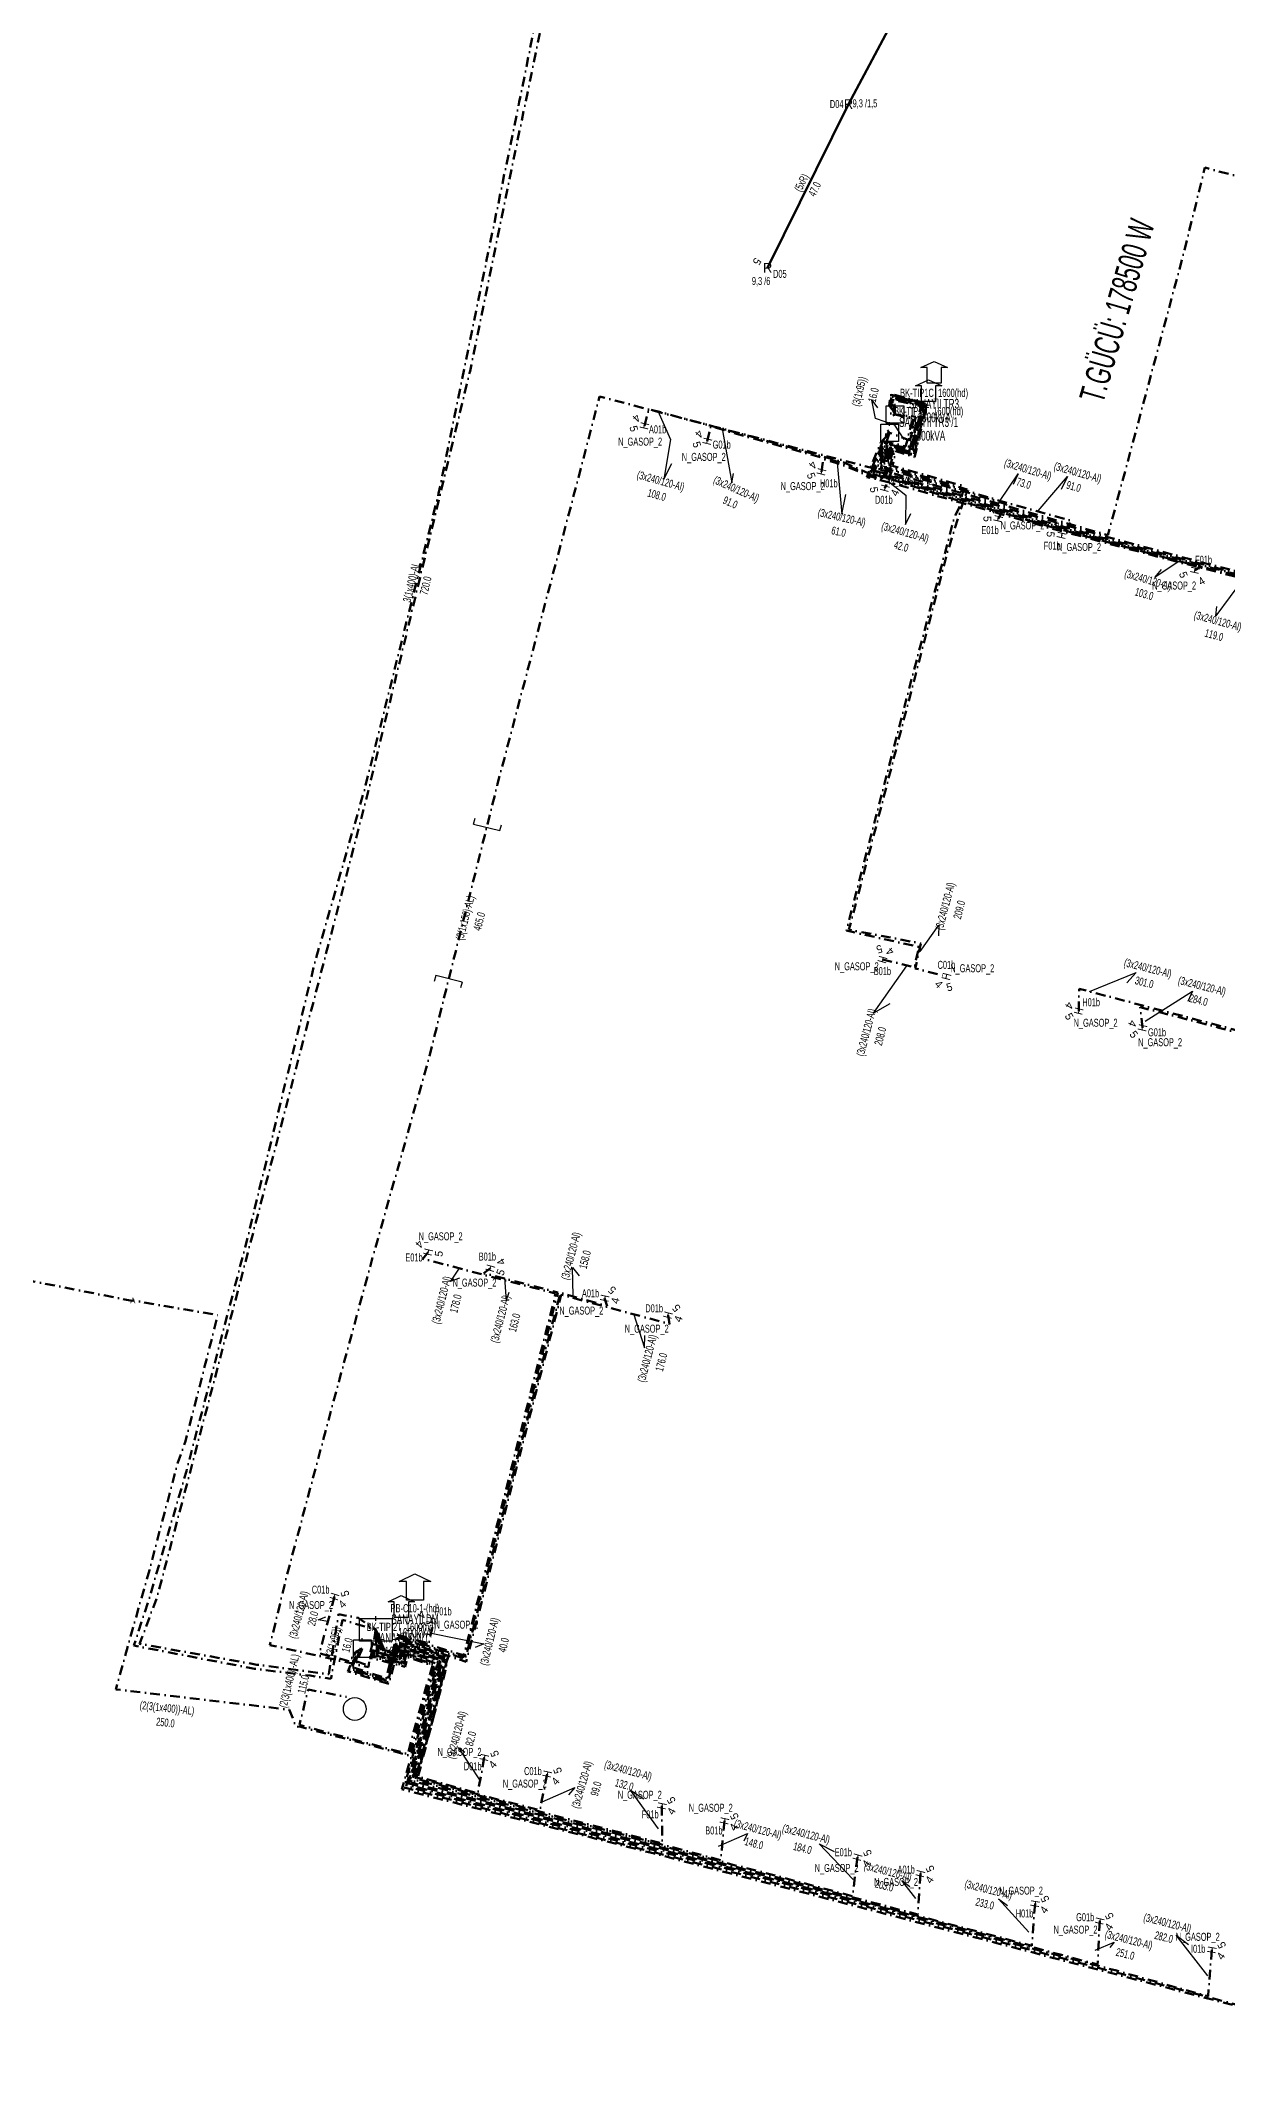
# Model space of a CAD drawing. Header units: millimetres. Extents: x 415467 to 419266, y 4041401 to 4045614.
# Drawn here: x 418092 to 418396, y 4044010 to 4044533 of the extents above; entities that cross this region are included whole.
import ezdxf
from ezdxf.enums import TextEntityAlignment as Align

# ---------------------------------------------------------------- set-up
doc = ezdxf.new("R2010")
doc.units = ezdxf.units.MM
doc.linetypes.add('DASHDOT', pattern=[5, 2.5, -1.25, 0, -1.25])
for name, color, linetype, lineweight in [('DIREK_AG_MEVCUT', 120, 'Continuous', 25), ('DIREK_BOX_MEVCUT', 5, 'Continuous', 25), ('HAT_ABH_YERALTI_YENI', 6, 'DASHDOT', 80), ('HAT_AG_HAVAI_MEVCUT', 126, 'Continuous', 50), ('HAT_BOX_YERALTI_MEVCUT', 192, 'DASHDOT', 50), ('HAT_OG_YERALTI_MEVCUT', 48, 'DASHDOT', 70), ('KULLANICI', 1, 'Continuous', 25), ('NODE_OG_MEVCUT', 5, 'Continuous', 25), ('TRAFO_MEVCUT', 5, 'Continuous', 30)]:
    doc.layers.add(name, color=color, linetype=linetype, lineweight=lineweight)
doc.layers.add('NIA_OG', color=6, linetype='Continuous')
doc.styles.add('Direk', font='B_CAD')
doc.styles.get("Standard").update_dxf_attribs({"font": 'Arial'})

# ---------------------------------------------------------------- blocks, each defined once
blk = doc.blocks.new('OG_NIA', base_point=(-43.6726, 128.9236))
at = {"layer": 'NIA_OG'}
for p, q in [((-43.672618, 132.403582), (-45.232618, 132.403582)), ((-43.672618, 125.443582), (-43.672618, 132.403582)), ((-43.672618, 125.443582), (-45.232618, 125.443582))]:
    blk.add_line(p, q, dxfattribs=at)
blk = doc.blocks.new('MEV_BINA_KARE')
at = {"layer": 'TRAFO_MEVCUT', "linetype": 'Continuous'}
for p, q in [((-2.25, -2.25), (-2.25, 2.25)), ((-2.25, 2.25), (2.25, 2.25)), ((0, 1.8), (0, 2.7)), ((2.25, 2.25), (2.25, -2.25)), ((2.25, -2.25), (-2.25, -2.25))]:
    blk.add_line(p, q, dxfattribs=at)
blk = doc.blocks.new('MEV_BETKOSK')
at = {"layer": 'TRAFO_MEVCUT', "linetype": 'Continuous'}
for p, q in [((-3.4, 2), (0, 3.6)), ((-1.8, 2), (-3.4, 2)), ((-1.8, -2), (-1.8, 2)), ((0, 3.6), (3.4, 2)), ((3.4, 2), (1.8, 2)), ((1.8, 2), (1.8, -2)), ((1.8, -2), (-1.8, -2))]:
    blk.add_line(p, q, dxfattribs=at)

msp = doc.modelspace()

# ---------------------------------------------------------------- linework, layer by layer
at = {"layer": 'HAT_ABH_YERALTI_YENI', "flags": 128}
for points in [[(417825.433, 4044772.327), (417828.50571, 4044766.6066), (417839.027713, 4044768.384967), (417860.466912, 4044772.633287), (417892.114301, 4044776.779928), (417915.233069, 4044778.854689), (417935.073067, 4044779.542279), (417958.379073, 4044771.985908), (417974.171851, 4044767.6418), (418009.911368, 4044757.422266), (418040.637593, 4044745.270093), (418067.598544, 4044726.871121), (418092.039636, 4044710.565163), (418123.26048, 4044688.861511), (418158.791803, 4044666.326644), (418200.842143, 4044636.853355), (418221.260447, 4044625.295997), (418237.414373, 4044622.279939), (418233.574089, 4044613.09665), (418229.232898, 4044599.488687), (418218.926472, 4044573.66749), (418219.888205, 4044544.692969), (418214.294748, 4044517.226589), (418193.638773, 4044416.848796), (418174.483543, 4044340.352227), (418161.966756, 4044296.88013), (418144.410807, 4044225.09809), (418129.005568, 4044166.415309), (418120.882468, 4044138.636988), (418119.713686, 4044134.546251), (418115.539464, 4044121.689648), (418146.428706, 4044115.762252), (418160.704545, 4044114.009079), (418166.04224, 4044113.177788), (418168.964196, 4044128.288472), (418177.562, 4044125.72)], [(418360.492, 4044627.323), (418356.568796, 4044630.967389), (418352.286776, 4044635.833321), (418333.439399, 4044629.50761), (418295.266883, 4044620.132745), (418275.674368, 4044616.94494), (418261.70551, 4044617.158749), (418237.901435, 4044621.648739), (418220.158174, 4044572.786919), (418221.880548, 4044546.168405), (418201.6766, 4044448.232151), (418175.265539, 4044339.163055), (418144.293806, 4044220.570928), (418121.499628, 4044134.127738), (418117.009638, 4044122.154431), (418147.085445, 4044116.809204), (418165.473024, 4044114.386035), (418167.967463, 4044129.709017), (418173.02761, 4044128.782511), (418177.562, 4044125.72)]]:
    msp.add_lwpolyline(points, dxfattribs=at)
at = {"layer": 'HAT_AG_HAVAI_MEVCUT'}
for p, q in [((418298.660355, 4044516.638356), (418322.209783, 4044560.764073)), ((418277.937085, 4044474.686588), (418298.660355, 4044516.638356))]:
    msp.add_line(p, q, dxfattribs=at)
at = {"layer": 'HAT_BOX_YERALTI_MEVCUT', "flags": 128}
for points in [[(418246.352643, 4044434.197376), (418247.506286, 4044438.493143), (418271.709724, 4044432.004286), (418297.016267, 4044424.99632), (418304.873974, 4044421.595573), (418307.523271, 4044420.789266), (418309.673425, 4044428.813947), (418314.739584, 4044427.148079), (418317.892474, 4044439.516133), (418310.23535, 4044441.568264), (418309.574035, 4044439.549512), (418309.515565, 4044436.56197), (418310.597, 4044437.109)], [(418262.476439, 4044430.229753), (418263.34621, 4044434.058478), (418273.789815, 4044431.063621), (418288.648914, 4044426.916896), (418296.69478, 4044424.812684), (418302.876473, 4044422.0482), (418307.637528, 4044420.550772), (418309.941264, 4044428.498662), (418314.944073, 4044426.979545), (418318.167613, 4044439.625867), (418310.043917, 4044441.759698), (418309.452213, 4044439.723542), (418310.320458, 4044439.434349), (418310.597, 4044437.109), (418310.597, 4044437.109)], [(418291.72507, 4044422.414388), (418292.254809, 4044425.71669), (418297.783777, 4044423.950492), (418304.003865, 4044421.301196), (418307.920216, 4044420.264514), (418310.185557, 4044428.174009), (418315.141466, 4044426.747996), (418318.368418, 4044439.719576), (418309.837454, 4044442.011708), (418309.208571, 4044439.549512), (418310.597, 4044437.109), (418310.597, 4044437.109)], [(418307.371587, 4044297.457239), (418315.522713, 4044295.499689), (418316.78864, 4044300.673699), (418298.121339, 4044304.860307), (418313.557241, 4044364.424132), (418325.740029, 4044410.606882), (418326.908024, 4044413.007759), (418328.335572, 4044418.717953), (418309.972106, 4044423.973927), (418310.815658, 4044427.737465), (418315.603971, 4044426.190818), (418318.824074, 4044439.906822), (418309.52019, 4044442.352838), (418309.104152, 4044439.445093), (418310.597, 4044437.109)], [(418310.597, 4044437.109), (418309.208571, 4044439.706139), (418309.66105, 4044442.177371), (418318.657611, 4044439.834027), (418315.385108, 4044426.626174), (418310.632926, 4044427.990292), (418309.250684, 4044423.766776), (418329.076425, 4044417.914604), (418324.099471, 4044402.140192), (418301.892745, 4044316.880172), (418298.771325, 4044305.127949), (418317.238577, 4044301.572142), (418315.768889, 4044295.205931), (418323.763557, 4044293.115582)], [(418310.597, 4044437.109), (418310.130932, 4044440.80253), (418317.300984, 4044439.271063), (418314.263488, 4044428.089287), (418309.078784, 4044429.49712), (418307.16684, 4044423.150244), (418309.706857, 4044422.441402), (418307.96813, 4044418.206932)], [(418310.597, 4044437.109), (418310.416175, 4044439.121094), (418309.786268, 4044439.552841), (418310.23535, 4044441.133188), (418313.481017, 4044440.219529), (418317.631642, 4044439.358078), (418314.458533, 4044427.77139), (418309.323292, 4044429.275035), (418307.551188, 4044423.456624), (418311.479353, 4044422.275221), (418339.147714, 4044414.15215), (418337.044646, 4044410.397479)], [(418310.597, 4044437.109), (418310.573762, 4044437.632567), (418310.550524, 4044438.156134), (418310.527286, 4044438.679702), (418310.515667, 4044438.941485), (418310.509857, 4044439.072377), (418310.504048, 4044439.203269), (418309.695856, 4044439.497303), (418310.411096, 4044441.297538), (418312.063956, 4044440.847479), (418313.716815, 4044440.39742), (418317.8657, 4044439.516133), (418314.579975, 4044427.47769), (418309.546628, 4044429.097546), (418307.804058, 4044423.633556), (418320.294775, 4044420.0972), (418338.628486, 4044414.666377), (418355.913922, 4044409.853589), (418353.248903, 4044406.134426)], [(418432.855404, 4044385.388721), (418434.998554, 4044386.567391), (418417.147885, 4044390.94678), (418401.156762, 4044394.747758), (418381.790886, 4044399.660165), (418350.94827, 4044407.822768), (418325.911226, 4044414.970964), (418307.464616, 4044420.144142), (418303.328318, 4044421.066855), (418306.955533, 4044429.943988), (418309.199, 4044432.417)], [(418387.423315, 4044397.187156), (418388.943015, 4044398.12533), (418378.421331, 4044400.819634), (418360.97814, 4044405.494373), (418350.987207, 4044408.184174), (418339.602855, 4044411.474393), (418325.408424, 4044415.454857), (418310.238003, 4044420.259308), (418304.126513, 4044422.076851), (418307.352879, 4044430.003102), (418307.989019, 4044431.298102), (418308.60244, 4044433.183803), (418309.199, 4044432.417)], [(418403.734458, 4044393.214751), (418405.669389, 4044393.991962), (418391.506072, 4044397.504735), (418374.324104, 4044402.079429), (418348.784025, 4044409.025195), (418330.884547, 4044414.209067), (418304.990708, 4044422.013255), (418304.400006, 4044422.220001), (418308.208604, 4044431.636648), (418309.199, 4044432.417)], [(418448.93876, 4044381.381684), (418450.771576, 4044382.968911), (418440.088103, 4044385.559862), (418424.630145, 4044389.426813), (418403.135224, 4044394.874974), (418391.079004, 4044397.946622), (418383.033682, 4044400.170097), (418362.991176, 4044405.391899), (418346.265341, 4044410.109252), (418325.389794, 4044416.210845), (418305.647326, 4044422.12251), (418304.87487, 4044422.417861), (418307.828378, 4044430.14242), (418308.305483, 4044431.232946), (418308.805308, 4044432.482507), (418309.199, 4044432.417)], [(418478.344013, 4044373.34074), (418480.69796, 4044375.371243), (418462.30467, 4044380.18385), (418440.734745, 4044385.670217), (418415.331566, 4044392.157283), (418399.374706, 4044396.095161), (418384.600077, 4044400.038389), (418362.665629, 4044405.804498), (418333.678305, 4044414.101575), (418311.57298, 4044420.600584), (418305.341078, 4044422.549899), (418308.235516, 4044430.642511), (418309.199, 4044432.417)], [(418309.199, 4044432.417), (418305.750399, 4044422.61007), (418363.760782, 4044406.063484), (418391.96692, 4044398.481), (418452.673061, 4044383.043794), (418496.460322, 4044371.218196), (418494.616485, 4044369.266714)], [(418357.660275, 4044284.250127), (418357.749295, 4044289.975831), (418411.678146, 4044275.783895), (418475.584805, 4044259.233739), (418533.924822, 4044244.648735), (418568.317274, 4044235.988573), (418621.026537, 4044221.666463), (418623.506704, 4044235.903824), (418627.698527, 4044233.955757), (418627.756406, 4044236.899533), (418628.65, 4044237.193)], [(418374.02271, 4044279.96754), (418373.387196, 4044285.272991), (418393.563248, 4044280.005252), (418414.661699, 4044274.471874), (418441.914899, 4044267.533789), (418464.908625, 4044261.499012), (418488.567996, 4044255.459384), (418499.98625, 4044252.617705), (418528.320883, 4044245.483635), (418543.245254, 4044241.740063), (418576.155308, 4044233.404161), (418621.227231, 4044221.10452), (418623.576278, 4044235.503774), (418627.907249, 4044233.712248), (418627.945904, 4044236.203059), (418628.65, 4044237.193)], [(418190.924424, 4044222.527592), (418189.550564, 4044220.81261), (418208.235099, 4044215.916184), (418223.622876, 4044211.928948), (418216.81784, 4044184.968909), (418207.065552, 4044146.563006), (418200.107038, 4044119.213772), (418183.113008, 4044124.280174), (418180.389164, 4044112.900638), (418171.642236, 4044115.763269), (418173.75513, 4044121.465812), (418174.071, 4044120.932)], [(418206.896996, 4044218.380867), (418205.23071, 4044217.070795), (418224.182625, 4044212.186837), (418213.664261, 4044170.321093), (418200.207513, 4044118.738983), (418183.159864, 4044123.960785), (418180.56197, 4044112.62438), (418171.272752, 4044115.645294), (418172.885821, 4044119.598451), (418174.071, 4044120.932)], [(418252.419252, 4044206.364899), (418252.815452, 4044204.074041), (418226.083317, 4044211.335476), (418225.071055, 4044211.588541), (418217.563447, 4044182.654727), (418200.697921, 4044117.536561), (418185.875847, 4044122.543035), (418183.495319, 4044123.272552), (418181.725179, 4044114.944712), (418180.918872, 4044111.873064), (418170.398476, 4044115.098294), (418171.511948, 4044117.901174), (418172.395047, 4044120.128119), (418174.071, 4044120.932)], [(418236.177912, 4044210.703602), (418236.812341, 4044208.661693), (418224.852912, 4044212.074998), (418220.651345, 4044196.052074), (418200.441017, 4044118.248623), (418183.320417, 4044123.68928), (418181.415482, 4044115.561917), (418180.677105, 4044112.224453), (418170.815042, 4044115.413637), (418172.262261, 4044118.780636), (418174.071, 4044120.932)], [(418166.942218, 4044134.271492), (418166.366746, 4044132.063834), (418163.097708, 4044119.682052), (418170.892016, 4044117.685481), (418171.967093, 4044119.682052), (418174.071, 4044120.932)], [(418174.071, 4044120.932), (418172.034904, 4044116.014757), (418180.19113, 4044113.333881), (418182.917445, 4044124.511773), (418191.092701, 4044122.23662), (418192.199557, 4044127.161075), (418191.709, 4044128.184), (418191.709, 4044128.184)], [(418408.147538, 4044039.419846), (418407.214635, 4044027.269364), (418369.600091, 4044037.309813), (418313.301254, 4044052.203424), (418268.80464, 4044063.685325), (418225.023847, 4044074.7781), (418184.819154, 4044085.344605), (418193.251838, 4044117.066865), (418184.929312, 4044119.785217), (418184.22047, 4044117.215665), (418177.516006, 4044119.194515), (418177.633914, 4044123.149345), (418177.562, 4044125.72)], [(418317.078216, 4044063.274652), (418316.425634, 4044052.811658), (418282.98272, 4044061.610878), (418264.034391, 4044066.51173), (418246.263429, 4044071.175061), (418220.404558, 4044077.78918), (418190.413694, 4044085.58736), (418186.515063, 4044086.621088), (418191.181559, 4044104.011896), (418194.603296, 4044118.143287), (418184.303918, 4044121.36067), (418183.654146, 4044118.377627), (418178.692253, 4044119.883916), (418178.485507, 4044122.748819), (418178.396902, 4044124.048363), (418177.776665, 4044126.293029), (418177.562, 4044125.72)], [(418391.763251, 4044043.74397), (418390.812044, 4044031.857501), (418366.98639, 4044038.51757), (418334.204476, 4044047.096644), (418276.395244, 4044062.317505), (418218.765462, 4044076.931895), (418185.303901, 4044085.665407), (418191.042811, 4044106.820881), (418193.524397, 4044117.420724), (418184.929689, 4044120.167487), (418184.102707, 4044117.5684), (418177.846221, 4044119.367913), (418177.78715, 4044124.152596), (418177.562, 4044125.72)], [(418363.029638, 4044051.139566), (418362.48625, 4044039.999701), (418341.25486, 4044045.613435), (418307.415154, 4044054.597721), (418279.221305, 4044061.888912), (418254.715846, 4044068.353896), (418207.702049, 4044080.212983), (418185.790184, 4044086.045846), (418190.090492, 4044101.980022), (418194.003515, 4044117.751032), (418184.641867, 4044120.548665), (418183.873955, 4044117.937764), (418178.191406, 4044119.55038), (418178.114614, 4044122.660424), (418178.037823, 4044124.196248), (418177.562, 4044125.72)], [(418346.47519, 4044055.580234), (418345.621404, 4044044.781305), (418318.082869, 4044052.023566), (418284.003572, 4044060.966231), (418248.622113, 4044070.252298), (418216.615674, 4044078.38916), (418186.10706, 4044086.33179), (418189.267313, 4044097.850471), (418194.283654, 4044117.910879), (418184.476107, 4044120.997264), (418183.72637, 4044118.157352), (418178.319179, 4044119.793142), (418178.387337, 4044123.019281), (418177.562, 4044125.72)], [(418300.952062, 4044067.498169), (418299.687699, 4044057.479863), (418282.44636, 4044062.098369), (418270.553655, 4044065.168341), (418256.086211, 4044068.962305), (418238.72753, 4044073.627312), (418226.00567, 4044076.725764), (418205.785749, 4044081.861127), (418186.853763, 4044087.059301), (418192.145353, 4044106.224894), (418194.900236, 4044118.256322), (418184.219866, 4044121.618184), (418183.59963, 4044118.694211), (418179.021692, 4044119.96422), (418178.578666, 4044123.183544), (418177.562, 4044125.72)], [(418266.876711, 4044076.801597), (418265.93415, 4044066.71832), (418249.219103, 4044071.17959), (418223.892066, 4044077.625189), (418199.788605, 4044083.956771), (418187.386825, 4044087.412376), (418193.031241, 4044108.639819), (418195.184967, 4044118.299889), (418184.172107, 4044121.944808), (418183.404195, 4044119.026742), (418179.180678, 4044120.17861), (418178.566348, 4044124.133357), (418177.562, 4044125.72)], [(418250.839162, 4044080.641158), (418250.906679, 4044071.026927), (418225.514761, 4044077.603576), (418197.88532, 4044084.895311), (418187.658204, 4044087.650075), (418193.03847, 4044107.233853), (418195.515847, 4044118.565892), (418184.121964, 4044122.253788), (418183.383587, 4044119.329815), (418179.396351, 4044120.393078), (418177.562, 4044125.72)], [(418221.470223, 4044088.798488), (418219.571867, 4044079.488952), (418203.953273, 4044083.534296), (418187.949962, 4044087.904945), (418192.143679, 4044102.667425), (418195.952553, 4044118.803929), (418183.880217, 4044122.551919), (418183.37812, 4044119.627946), (418179.420419, 4044120.573069), (418178.829718, 4044122.876805), (418177.562, 4044125.72)], [(418205.344069, 4044093.05154), (418203.654797, 4044083.813773), (418188.355625, 4044088.125895), (418195.232149, 4044114.597717), (418196.117953, 4044119.026272), (418183.749878, 4044122.862868), (418183.100106, 4044119.96843), (418179.644502, 4044120.706807), (418177.562, 4044125.72)]]:
    msp.add_lwpolyline(points, dxfattribs=at)
at = {"layer": 'HAT_OG_YERALTI_MEVCUT', "flags": 128}
for points in [[(418115.274, 4044210.105), (418115.046422, 4044210.024474), (418075.589138, 4044217.799481), (418074.358767, 4044225.664475), (418071.100043, 4044251.175634), (418071.286891, 4044280.39143), (418075.289293, 4044291.649234), (418070.169614, 4044319.661007), (418065.238937, 4044339.102439), (418033.883895, 4044381.258266), (418027.180233, 4044395.782868), (418035.184058, 4044407.315049), (418044.02633, 4044432.071571), (418034.343263, 4044444.175406), (418006.067044, 4044463.803198), (417995.266699, 4044474.603542), (417975.807458, 4044470.413754), (417976.924735, 4044473.579372), (417904.975881, 4044499.916012), (417895.758346, 4044505.409291), (417864.881263, 4044514.894159), (417862.740647, 4044525.869365), (417871.120225, 4044533.131666), (417906.025542, 4044541.598625), (417924.088188, 4044539.084752), (417930.971898, 4044556.299508), (417930.036969, 4044573.515437), (417920.352874, 4044589.150319), (417925.610314, 4044636.825791), (417912.780249, 4044641.667325), (417909.633252, 4044633.073602), (417904.535519, 4044630.831771)], [(418626.129, 4044404.78), (418622.610746, 4044406.161548), (418621.113318, 4044399.972176), (418611.679517, 4044402.417976), (418618.414012, 4044428.608918), (418621.172252, 4044439.084218), (418574.593292, 4044451.67981), (418507.522464, 4044469.329061), (418424.400681, 4044491.52057), (418390.919516, 4044500.086021), (418390.003054, 4044500.351019), (418384.212997, 4044477.090962), (418367.346101, 4044414.419325), (418365.152867, 4044406.194699), (418306.823568, 4044422.96752), (418308.803922, 4044429.700304), (418313.950234, 4044428.419945), (418315.895723, 4044436.500277), (418310.597, 4044437.109)], [(418310.597, 4044437.109), (418315.101622, 4044436.029699), (418313.307543, 4044428.912204), (418308.557921, 4044430.085215), (418306.446163, 4044422.943633), (418234.8713, 4044441.69927), (418229.195949, 4044419.991053), (418208.758789, 4044342.494816), (418191.221493, 4044272.445946), (418176.880824, 4044221.751445), (418168.216766, 4044189.866404), (418154.759556, 4044139.721795), (418150.4122, 4044121.83755), (418175.659868, 4044116.16908), (418176.197407, 4044120.200618), (418177.562, 4044125.72)], [(418310.597, 4044437.109), (418315.395733, 4044436.206166), (418314.131055, 4044430.559227), (418309.199, 4044432.417)], [(418177.562, 4044125.72), (418177.156078, 4044119.01385), (418184.421707, 4044117.005465), (418184.982874, 4044119.427341), (418192.69153, 4044116.798719), (418186.560946, 4044093.079852), (418184.183548, 4044084.874166), (418248.610642, 4044068.48731), (418320.501334, 4044049.721921), (418433.385672, 4044020.12721), (418470.26173, 4044010.096781), (418473.383173, 4044026.839066), (418488.55646, 4044082.71689), (418502.744246, 4044131.174183), (418507.951294, 4044154.148028), (418529.587658, 4044236.811026), (418532.312421, 4044246.912316), (418586.046647, 4044232.107988), (418620.906121, 4044222.268544), (418623.700814, 4044237.769618), (418628.65, 4044237.193)], [(418177.562, 4044125.72), (418176.835798, 4044118.76594), (418184.630106, 4044116.654182), (418185.321227, 4044119.265083), (418192.386018, 4044116.692577), (418186.125718, 4044093.543783), (418157.974061, 4044100.931097), (418157.119354, 4044100.896828), (418155.347896, 4044105.283296), (418110.881219, 4044110.475919), (418119.503386, 4044141.0355), (418126.809205, 4044168.625151), (418128.773749, 4044174.082219), (418137.064306, 4044206.369307), (418115.274, 4044210.105)], [(418177.562, 4044125.72), (418176.406473, 4044118.479592), (418185.041645, 4044116.233449), (418185.69053, 4044118.729164), (418192.029645, 4044116.582849), (418186.689367, 4044097.823602), (418185.740995, 4044093.930288), (418157.988652, 4044101.367517), (418160.184881, 4044110.451917), (418170.047, 4044108.561)], [(418177.562, 4044125.72), (418176.204769, 4044118.485128), (418175.702672, 4044116.594883), (418172.690094, 4044117.599075), (418174.071, 4044120.932)]]:
    msp.add_lwpolyline(points, dxfattribs=at)
at = {"layer": 'KULLANICI', "flags": 128}
for points in [[(418312.969087, 4044430.706911), (418310.511769, 4044434.354494), (418305.558736, 4044436.0439), (418304.675637, 4044440.76656), (418306.13467, 4044438.808384)], [(418249.791586, 4044438.00858), (418253.081437, 4044430.661247), (418251.32685, 4044420.572372), (418253.410422, 4044424.520193)], [(418266.395206, 4044433.011618), (418268.731195, 4044419.579683), (418269.185415, 4044421.980561)], [(418295.750158, 4044424.696852), (418296.918153, 4044411.589361), (418297.95637, 4044416.585781)], [(418308.879226, 4044419.965875), (418313.350049, 4044416.422959), (418313.265694, 4044408.915351), (418314.615376, 4044411.699071)], [(418337.39582, 4044414.838106), (418342.156875, 4044421.902897), (418340.851425, 4044419.17681)], [(418347.276742, 4044412.402729), (418354.763885, 4044421.237557), (418353.166628, 4044417.8933)], [(418383.37531, 4044399.509995), (418377.172943, 4044395.345549), (418378.856442, 4044397.353934)], [(418400.168385, 4044395.385852), (418392.755079, 4044385.4916), (418393.020895, 4044387.883942)], [(418317.014112, 4044299.5503), (418321.839226, 4044306.239663), (418321.729565, 4044303.49812)], [(418313.532615, 4044295.88255), (418304.967324, 4044283.748387), (418309.314858, 4044286.214152)], [(418360.445111, 4044289.238071), (418372.339186, 4044294.13067), (418369.977242, 4044291.51566)], [(418374.653285, 4044281.678425), (418386.852337, 4044289.335277), (418385.619454, 4044286.739734)], [(418198.854637, 4044218.350627), (418196.661403, 4044215.060777), (418199.07396, 4044215.93807)], [(418210.483063, 4044215.944045), (418210.904839, 4044210.039185), (418211.74839, 4044212.232419)], [(418228.11596, 4044211.274939), (418227.916302, 4044218.562425), (418229.613388, 4044216.466025)], [(418243.529124, 4044206.737798), (418246.384221, 4044197.977841), (418246.44911, 4044201.157381)], [(418165.217908, 4044127.845443), (418162.772108, 4044128.294671), (418164.718765, 4044129.0933)], [(418191.739735, 4044124.878109), (418205.216592, 4044122.132823), (418203.020364, 4044121.184451)], [(418204.371686, 4044087.052805), (418198.765928, 4044095.57663), (418200.340148, 4044094.386366)], [(418220.144357, 4044081.635683), (418228.529957, 4044085.379255), (418226.882786, 4044083.432597)], [(418250.009464, 4044074.769962), (418242.806833, 4044084.633025), (418246.181039, 4044082.426814)], [(418265.373372, 4044070.327838), (418272.770669, 4044073.572266), (418271.862229, 4044071.625609)], [(418299.884264, 4044061.750626), (418291.111329, 4044070.945337), (418294.991666, 4044068.920813)], [(418315.947771, 4044056.895836), (418312.314011, 4044061.502924), (418314.390446, 4044060.010487)], [(418344.849168, 4044048.255844), (418337.127428, 4044056.821135), (418339.398528, 4044055.134032)], [(418361.846435, 4044043.685848), (418366.713078, 4044045.697394), (418365.609972, 4044044.334734)], [(418390.772731, 4044037.117684), (418382.661659, 4044047.499856), (418385.776311, 4044045.098978)]]:
    msp.add_lwpolyline(points, dxfattribs=at)
at = {"layer": 'KULLANICI'}
msp.add_circle((418172.138247, 4044105.447923), 2.922557, dxfattribs=at)

# ---------------------------------------------------------------- block references
at = {"layer": 'NIA_OG'}
for p, rotation in [((418205.965635, 4044331.338176), 255.944452), ((418196.251136, 4044292.535747), 75.944452)]:
    msp.add_blockref('OG_NIA', p, dxfattribs=dict(at, rotation=rotation))
at = {"layer": 'TRAFO_MEVCUT'}
for name, p in [('MEV_BETKOSK', (418319.199, 4044442.417)), ('MEV_BETKOSK', (418320.597, 4044447.109)), ('MEV_BINA_KARE', (418310.597, 4044437.109)), ('MEV_BINA_KARE', (418309.199, 4044432.417)), ('MEV_BETKOSK', (418184.071, 4044130.932)), ('MEV_BINA_KARE', (418174.071, 4044120.932))]:
    msp.add_blockref(name, p, dxfattribs=at)
for name, p, xscale, yscale in [('MEV_BETKOSK', (418187.562, 4044135.72), 1.199999999999999, 1.199999999999999), ('MEV_BINA_KARE', (418177.562, 4044125.72), 1.85, 1.3)]:
    msp.add_blockref(name, p, dxfattribs=dict(at, xscale=xscale, yscale=yscale))

# ---------------------------------------------------------------- texts
at = {"layer": 'DIREK_AG_MEVCUT', "width": 0.53}
for s, p in [('D04', (418295.633416, 4044516.634196)), ('9,3 /1,5', (418302.879272, 4044516.823774)), ('9,3 /6', (418276.269475, 4044471.310711)), ('D05', (418281.075102, 4044473.136475))]:
    msp.add_text(s, height=2.05, dxfattribs=at).set_placement(p, align=Align.MIDDLE_CENTER)
at = {"layer": 'DIREK_AG_MEVCUT', "style": 'Direk'}
for p in [(418298.660355, 4044516.638356), (418277.937085, 4044474.686588)]:
    msp.add_text('R', height=2.5, dxfattribs=at).set_placement(p, align=Align.MIDDLE_CENTER)
at = {"layer": 'DIREK_AG_MEVCUT', "color": 32, "style": 'Direk'}
msp.add_text('5', height=2, rotation=238.854017, dxfattribs=at).set_placement((418275.221181, 4044476.292639), align=Align.MIDDLE_CENTER)
at = {"layer": 'DIREK_BOX_MEVCUT', "color": 32, "style": 'Direk'}
for s, rotation, p in [('4', 224.967705, (418244.373861, 4044436.178391)), ('5', 284.967705, (418243.647643, 4044433.474207)), ('5', 287.20134, (418259.801679, 4044429.401708)), ('4', 227.20134, (418260.421951, 4044432.132141)), ('4', 230.886532, (418289.552555, 4044424.18079)), ('5', 290.886532, (418289.109063, 4044421.416136)), ('5', 277.676332, (418305.193223, 4044417.832917)), ('4', 425.966166, (418310.55094, 4044417.056065)), ('5', 270.745923, (418334.244884, 4044410.361027)), ('4', 210.745923, (418335.613197, 4044412.803919)), ('4', 204.375969, (418352.09328, 4044408.684825)), ('5', 264.375969, (418350.462381, 4044406.408827)), ('5', 290.916708, (418384.489244, 4044396.034277)), ('4', 391.206748, (418389.101613, 4044394.423726)), ('5', 556.495765, (418306.576543, 4044300.141993)), ('4', 496.495765, (418309.29913, 4044299.488144)), ('4', 315.347032, (418321.795686, 4044291.123727)), ('5', 375.347032, (418324.504618, 4044290.415428)), ('5', 299.109269, (418355.213933, 4044282.887992)), ('4', 239.109269, (418355.257461, 4044285.687654)), ('4', 246.830628, (418371.448541, 4044281.069202)), ('5', 306.830628, (418371.781559, 4044278.289076)), ('4', 227.499201, (418188.707719, 4044224.541324)), ('5', 441.302026, (418193.692222, 4044222.10416)), ('5', 428.17525, (418209.496307, 4044217.339914)), ('4', 120.107881, (418209.630038, 4044219.980972)), ('5', 497.260236, (418238.078186, 4044212.760045)), ('4', 437.260236, (418238.90898, 4044210.086138)), ('5', 489.812141, (418254.570066, 4044208.157662)), ('4', 429.812141, (418255.047238, 4044205.398621)), ('4', 405.389788, (418168.935541, 4044132.305108)), ('5', 465.389788, (418169.641818, 4044135.014568)), ('4', 240, (418189.284129, 4044129.584)), ('5', 300, (418189.284129, 4044126.784)), ('4', 409.637056, (418207.47755, 4044091.238183)), ('5', 469.637056, (418207.981222, 4044093.99251)), ('5', 468.474534, (418224.125924, 4044089.685761)), ('4', 408.474534, (418223.566474, 4044086.94222)), ('5', 480.40236, (418253.254142, 4044082.058152)), ('4', 420.40236, (418253.273805, 4044079.258221)), ('5', 474.659648, (418269.421357, 4044077.969833)), ('4', 414.659648, (418269.160756, 4044075.181987)), ('5', 472.807, (418303.533146, 4044068.583528)), ('4', 412.807, (418303.182552, 4044065.805564)), ('5', 476.431059, (418319.585533, 4044064.52099)), ('4', 416.431059, (418319.411235, 4044061.726421)), ('5', 475.479481, (418349.00286, 4044056.78476)), ('4', 415.479481, (418348.782175, 4044053.993471)), ('5', 477.207402, (418365.519838, 4044052.419762)), ('4', 417.207402, (418365.38342, 4044049.623087)), ('5', 475.424692, (418394.292072, 4044044.946078)), ('4', 415.424692, (418394.068718, 4044042.155))]:
    msp.add_text(s, height=2, rotation=rotation, dxfattribs=at).set_placement(p, align=Align.MIDDLE_CENTER)
at = {"layer": 'DIREK_BOX_MEVCUT', "width": 0.53}
for s, p in [('N_GASOP_2', (418245.265851, 4044430.150538)), ('A01b', (418249.732873, 4044433.289604)), ('G01b', (418266.177283, 4044429.387113)), ('N_GASOP_2', (418261.570945, 4044426.243774)), ('N_GASOP_2', (418286.903076, 4044418.757139)), ('H01b', (418293.609884, 4044419.465657)), ('N_GASOP_2', (418314.619669, 4044420.113337)), ('D01b', (418307.716146, 4044415.248613)), ('N_GASOP_2', (418343.252773, 4044408.681121)), ('E01b', (418334.944581, 4044407.479084)), ('F01b', (418350.87198, 4044403.501359)), ('N_GASOP_2', (418357.739491, 4044403.150495)), ('F01b', (418389.659729, 4044399.879633)), ('N_GASOP_2', (418382.1027, 4044393.286342)), ('N_GASOP_2', (418300.761962, 4044295.73267)), ('B01b', (418307.347253, 4044294.498919)), ('C01b', (418323.757028, 4044296.100778)), ('N_GASOP_2', (418330.375963, 4044295.23162)), ('H01b', (418360.845846, 4044286.525895)), ('N_GASOP_2', (418361.976183, 4044281.263971)), ('G01b', (418377.721646, 4044278.822007)), ('N_GASOP_2', (418378.508532, 4044276.282852)), ('N_GASOP_2', (418194.150031, 4044226.5541)), ('E01b', (418187.320941, 4044221.147112)), ('B01b', (418206.122057, 4044221.366063)), ('N_GASOP_2', (418202.811125, 4044214.694711)), ('A01b', (418232.552683, 4044211.957966)), ('N_GASOP_2', (418230.189625, 4044207.527435)), ('D01b', (418248.868907, 4044208.111634)), ('N_GASOP_2', (418246.952904, 4044202.890477)), ('N_GASOP_2', (418160.933023, 4044132.104525)), ('C01b', (418163.401568, 4044136.043106)), ('F01b', (418194.801196, 4044130.466942)), ('N_GASOP_2', (418198.206188, 4044127.0623)), ('N_GASOP_2', (418198.985566, 4044094.477581)), ('D01b', (418202.358657, 4044090.776839)), ('C01b', (418217.793291, 4044089.547099)), ('N_GASOP_2', (418215.70847, 4044086.343999)), ('N_GASOP_2', (418245.175418, 4044083.479963)), ('N_GASOP_2', (418263.360707, 4044080.145811)), ('F01b', (418247.845396, 4044078.466143)), ('B01b', (418264.16628, 4044074.332405)), ('E01b', (418297.327938, 4044068.763143)), ('N_GASOP_2', (418295.622343, 4044064.733363)), ('A01b', (418313.443169, 4044064.309915)), ('N_GASOP_2', (418310.835303, 4044061.147645)), ('N_GASOP_2', (418342.856575, 4044058.924448)), ('H01b', (418343.790137, 4044053.066447)), ('N_GASOP_2', (418356.838069, 4044048.929844)), ('G01b', (418359.31048, 4044052.119437)), ('N_GASOP_2', (418388.1516, 4044047.088183)), ('I01b', (418388.274404, 4044044.023162))]:
    msp.add_text(s, height=2.05, dxfattribs=at).set_placement(p, align=Align.MIDDLE_CENTER)
at = {"layer": 'DIREK_BOX_MEVCUT', "style": 'Direk', "width": 0.8}
for rotation, p in [(76.970805, (418246.352643, 4044434.197376)), (76.20681, (418262.476439, 4044430.229753)), (255.291436, (418291.72507, 4044422.414388)), (255.036968, (418307.96813, 4044418.206932)), (76.293039, (418337.044646, 4044410.397479)), (257.005383, (418353.248903, 4044406.134426)), (77.641157, (418387.423315, 4044397.187156)), (254.114483, (418307.371587, 4044297.457239)), (75.379126, (418323.763557, 4044293.115582)), (256.184975, (418357.660275, 4044284.250127)), (76.415436, (418374.02271, 4044279.96754)), (256.342357, (418190.924424, 4044222.527592)), (74.118462, (418206.896996, 4044218.380867)), (257.883138, (418236.177912, 4044210.703602)), (75.13771, (418252.419252, 4044206.364899)), (72.811135, (418166.942218, 4044134.271492)), (256.849051, (418191.709, 4044128.184)), (256.92946, (418205.344069, 4044093.05154)), (257.319617, (418221.470223, 4044088.798488)), (258.075476, (418250.839162, 4044080.641158)), (257.585707, (418266.876711, 4044076.801597)), (254.21129, (418300.952062, 4044067.498169)), (255.604814, (418317.078216, 4044063.274652)), (260.065334, (418346.47519, 4044055.580234)), (257.110417, (418363.029638, 4044051.139566)), (260.138015, (418391.763251, 4044043.74397))]:
    msp.add_text('H', height=2.25, rotation=rotation, dxfattribs=at).set_placement(p, align=Align.MIDDLE_CENTER)
at = {"layer": 'HAT_ABH_YERALTI_YENI', "lineweight": 30, "width": 0.53}
msp.add_text('3(1x400)-AL', height=2.05, rotation=436.387857, dxfattribs=at).set_placement((418187.644945, 4044393.897649), align=Align.CENTER)
msp.add_text('720.0', height=2.05, rotation=436.387857, dxfattribs=at).set_placement((418189.297194, 4044393.497557), align=Align.TOP_CENTER)
at = {"layer": 'HAT_AG_HAVAI_MEVCUT', "lineweight": 30, "width": 0.53}
msp.add_text('(5xR)', height=2.05, rotation=63.71162, dxfattribs=at).set_placement((418287.53663, 4044496.038928, 209149.330177), align=Align.CENTER)
msp.add_text('47.0', height=2.05, rotation=63.71162, dxfattribs=at).set_placement((418289.06081, 4044495.286016, 209149.330177), align=Align.TOP_CENTER)
at = {"layer": 'HAT_BOX_YERALTI_MEVCUT', "lineweight": 30, "width": 0.53}
for rotation, p in [(343.261241, (418344.354518, 4044422.06729)), (344.521362, (418250.265734, 4044419.120937)), (335.905569, (418269.505226, 4044417.068642)), (344.192186, (418357.107424, 4044421.285632)), (347.421065, (418296.736697, 4044409.751056)), (344.291362, (418312.911528, 4044405.958948)), (343.88005, (418375.190676, 4044393.753241)), (344.786045, (418393.048491, 4044383.234747)), (435.401161, (418324.405873, 4044310.900729)), (345.963757, (418375.133515, 4044294.270992)), (345.867853, (418389.01507, 4044289.723215)), (75.222292, (418304.171504, 4044278.516672)), (435.438594, (418228.48668, 4044221.269033)), (435.752198, (418195.350697, 4044209.982413)), (435.378558, (418210.411138, 4044205.121876)), (435.479529, (418248.051035, 4044195.002715)), (435.210252, (418158.775018, 4044129.324541)), (76.293039, (418207.640677, 4044122.485507)), (75.438253, (418199.2255, 4044098.54424)), (74.141241, (418231.323329, 4044085.767288)), (344.924669, (418241.932048, 4044088.714296)), (345.281858, (418275.1578, 4044073.662929)), (345.74958, (418287.553753, 4044072.440972)), (345.652623, (418308.526997, 4044062.840115)), (345.736107, (418334.285987, 4044058.214199)), (345.770278, (418380.131699, 4044049.652991)), (345.842653, (418370.249545, 4044045.341817))]:
    msp.add_text('(3x240/120-Al)', height=2.05, rotation=rotation, dxfattribs=at).set_placement(p, align=Align.CENTER)
for s, rotation, p in [('73.0', 343.261241, (418343.864903, 4044420.439323)), ('91.0', 344.192186, (418356.644324, 4044419.649924)), ('108.0', 344.521362, (418249.81204, 4044417.482596)), ('91.0', 335.905569, (418268.811215, 4044415.516756)), ('61.0', 347.421065, (418296.366463, 4044408.091861)), ('42.0', 344.291362, (418312.45126, 4044404.322441)), ('103.0', 343.88005, (418374.718672, 4044392.120081)), ('119.0', 344.786045, (418392.60237, 4044381.594327)), ('209.0', 435.401161, (418326.050987, 4044310.472244)), ('301.0', 345.963757, (418374.721204, 4044292.62175)), ('284.0', 345.867853, (418388.6, 4044288.074665)), ('208.0', 75.222292, (418305.815272, 4044278.083053)), ('158.0', 435.438594, (418230.132074, 4044220.841623)), ('178.0', 435.752198, (418196.998405, 4044209.564016)), ('163.0', 435.378558, (418212.056083, 4044204.692743)), ('176.0', 435.479529, (418249.696734, 4044194.576481)), ('28.0', 435.210252, (418160.418695, 4044128.890577)), ('40.0', 76.293039, (418209.292261, 4044122.082682)), ('82.0', 75.438253, (418200.870891, 4044098.116821)), ('99.0', 74.141241, (418232.958624, 4044085.302734)), ('132.0', 344.924669, (418241.489897, 4044087.072802)), ('148.0', 345.281858, (418274.72589, 4044072.018711)), ('184.0', 345.74958, (418287.13528, 4044070.793283)), ('203.0', 345.652623, (418308.105737, 4044061.193136)), ('233.0', 345.736107, (418333.867127, 4044056.566608)), ('251.0', 345.842653, (418369.833749, 4044043.69345)), ('282.0', 345.770278, (418379.713821, 4044048.005151))]:
    msp.add_text(s, height=2.05, rotation=rotation, dxfattribs=at).set_placement(p, align=Align.TOP_CENTER)
at = {"layer": 'HAT_OG_YERALTI_MEVCUT', "lineweight": 30, "width": 0.53}
for s, rotation, p in [('(3(1x95))', 436.244961, (418302.386456, 4044442.757459)), ('(3(1x150)-AL)', 435.422666, (418201.401766, 4044307.905241)), ('(3(1x95))', 435.124318, (418167.571228, 4044122.513367)), ('(2(3(1x400))-AL)', 436.30995, (418156.33023, 4044112.427039)), ('(2(3(1x400))-AL)', 353.605829, (418123.938416, 4044104.692506))]:
    msp.add_text(s, height=2.05, rotation=rotation, dxfattribs=at).set_placement(p, align=Align.CENTER)
for s, rotation, p in [('16.0', 436.244961, (418304.037702, 4044442.353247)), ('465.0', 435.422666, (418203.047041, 4044307.477374)), ('16.0', 435.124318, (418169.214252, 4044122.076939)), ('115.0', 436.30995, (418157.981934, 4044112.024701)), ('250.0', 353.605829, (418123.749091, 4044103.003081))]:
    msp.add_text(s, height=2.05, rotation=rotation, dxfattribs=at).set_placement(p, align=Align.TOP_CENTER)
at = {"layer": 'KULLANICI', "width": 0.6}
msp.add_text('T.GÜCÜ: 178500 W', height=6.4135, rotation=73.955754, dxfattribs=at).set_placement((418370.520323, 4044462.802075), align=Align.CENTER)
at = {"layer": 'NODE_OG_MEVCUT', "style": 'Direk'}
msp.add_text('A', height=1.4, dxfattribs=at).set_placement((418115.274, 4044210.105), align=Align.MIDDLE_CENTER)
at = {"layer": 'TRAFO_MEVCUT', "width": 0.6}
for s, height, p in [('BK-TIP1C_1600(hd)', 2.1, (418320.597, 4044441.609)), ('SANAYII TR3', 2.5, (418320.597, 4044438.609)), ('BK-TIP 2T_1600(hd)', 2.1, (418319.199, 4044436.917)), ('SANAYII TR3 /1', 2.5, (418319.199, 4044433.917)), ('1600kVA', 2.5, (418320.597, 4044435.109)), ('1600kVA', 2.5, (418319.199, 4044430.417)), ('PB-C10-1-(hd)', 2.1, (418187.562, 4044130.22)), ('BK-TIP 2T_1600(hd)', 2.1, (418184.071, 4044125.432)), ('SANAYII DM', 2.5, (418187.562, 4044127.22)), ('SANAYII DM/1', 2.5, (418184.071, 4044122.432)), ('1600kVA', 2.5, (418187.562, 4044123.72)), ('1600kVA', 2.5, (418184.071, 4044118.932))]:
    msp.add_text(s, height=height, dxfattribs=at).set_placement(p, align=Align.CENTER)

doc.saveas('drawing.dxf')
